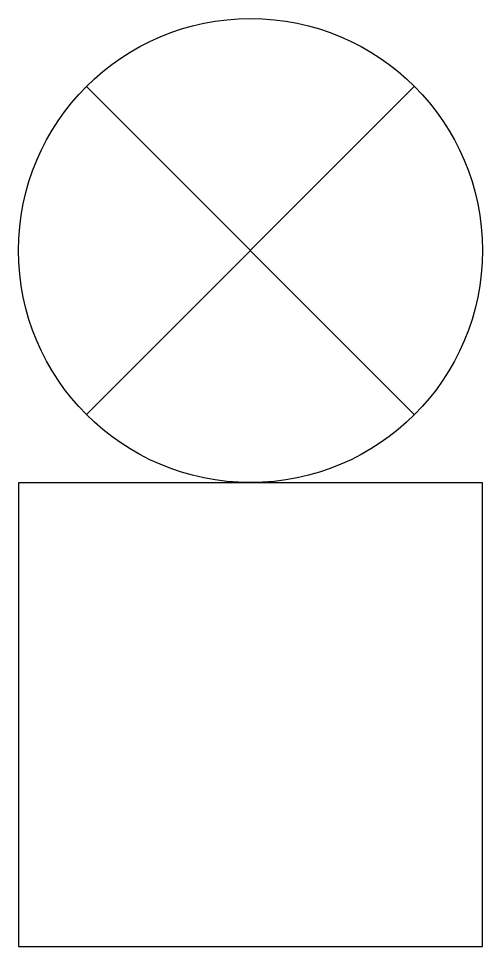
# Model space of a CAD drawing. Header units: millimetres. Extents: x -1 to 1, y 0 to 4.
import ezdxf

# ---------------------------------------------------------------- set-up
doc = ezdxf.new("R2010")
doc.units = ezdxf.units.MM
doc.layers.add('jidou1', color=3, linetype='Continuous')
doc.layers.add('KEISO', color=7, linetype='Continuous')

# ---------------------------------------------------------------- blocks, each defined once
blk = doc.blocks.new('dhcth1')
at = {"layer": 'KEISO', "color": 3}
for p, q in [((-0.7074, 2.2939), (0.7062, 3.7074)), ((0.7062, 2.2939), (-0.7074, 3.7074))]:
    blk.add_line(p, q, dxfattribs=at)
blk.add_lwpolyline([(-1.0001, 0.0005), (1.0001, 0.0005), (1.0001, 1.9995), (-1.0001, 1.9995), (-1.0001, 0.0005)], dxfattribs=at)
blk.add_circle((0, 3), 1, dxfattribs=at)

msp = doc.modelspace()

# ---------------------------------------------------------------- block references
at = {"layer": 'jidou1', "color": 3, "linetype": 'Continuous'}
msp.add_blockref('dhcth1', (0, 0), dxfattribs=at)

doc.saveas('drawing.dxf')
